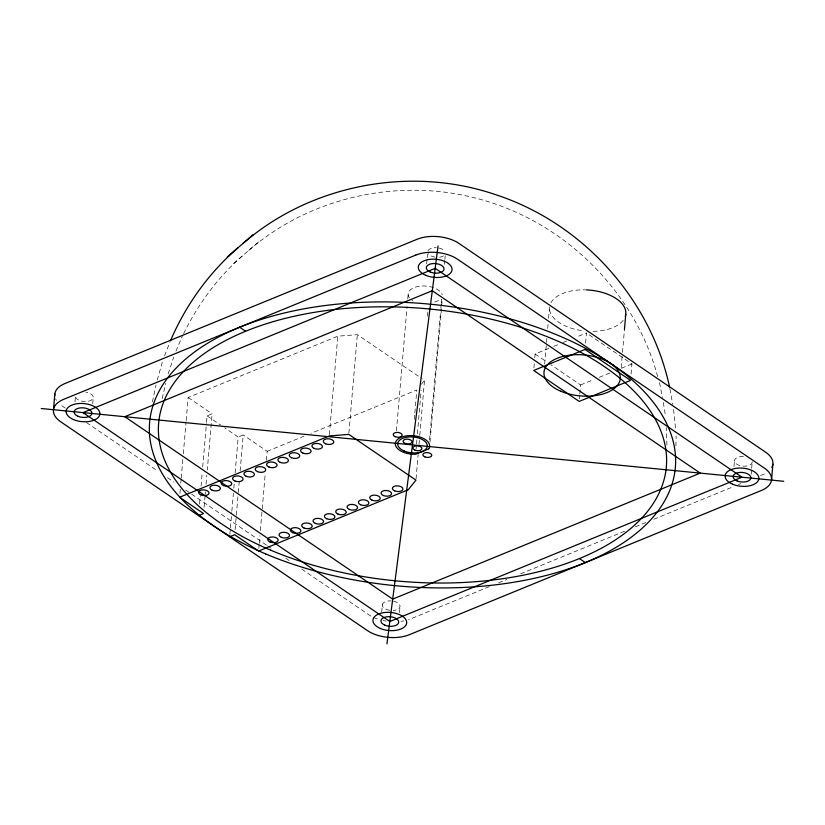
<?xml version="1.0" encoding="UTF-8"?>
<svg xmlns="http://www.w3.org/2000/svg" width="825" height="825" viewBox="0 0 825 825"><rect width="100%" height="100%" fill="white"/><g stroke="black" fill="none" stroke-linecap="round" stroke-linejoin="round"><path stroke-width="0.62" stroke-dasharray="4.12 3.09" d="M666.909 445.118L666.414 427.639M675.933 445.954L676.118 436.012M74.982 402.002L75.508 395.918A8.9 4.785 4.9 0 0 83.449 401.497A8.9 4.785 4.9 0 0 93.163 397.98A8.9 4.785 4.9 0 0 85.893 392.153M92.709 403.745L93.225 397.65M179.932 493.412L180.366 488.297M180.809 483.182L181.129 479.346M181.242 478.067L182.892 458.886M183.325 453.771L186.068 421.802M186.172 420.523L188.152 397.506L337.796 336.188L357.328 334.651L421.348 378.232M199.526 504.096L200.186 496.423M201.063 486.193L202.269 472.127M202.713 467.012L206.436 423.534M206.549 422.256L207.096 415.862L212.108 413.81L207.281 470.075M204.105 507.158L205.085 495.65M205.198 494.371L205.415 491.813M206.075 484.141L206.838 475.19M229.876 534.229L230.309 529.114M230.422 527.835L231.732 512.49M231.846 511.211L233.382 493.309M233.815 488.194L234.259 483.079M235.135 472.849L238.208 437.044L224.72 427.866M235.104 529.619L238.167 493.814M238.281 492.535L239.271 481.027M240.147 470.797L243.21 434.992L238.208 437.044M258.833 548.491L259.163 544.655M259.277 543.376L259.927 535.703M260.37 530.578L262.123 510.118M262.237 508.839L265.299 473.034M266.403 460.247L267.166 451.296L243.21 434.992M329.361 434.662L337.796 336.188M348.892 433.125L357.328 334.651M396.433 430.784L407.076 306.735M407.736 299.062L408.169 293.948M381.697 612.098L382.326 604.787A8.9 4.785 4.9 0 1 390.875 600.847M426.628 263.814L427.051 258.947M427.154 257.72L427.463 254.069M414.294 419.399L414.738 414.284M414.841 413.005L416.821 389.988L311.108 433.29M399.517 612.614L400.043 606.53M416.099 449.109L416.429 445.273M416.543 443.994L416.976 438.879M417.419 433.764L421.142 390.277M427.505 316.109L428.165 308.437M416.058 478.851L418.141 454.544M419.017 444.314L419.347 440.478M419.781 435.363L424.493 380.377L422.4 378.943M444.458 264.33L444.768 260.679M444.871 259.462L445.191 255.812M429.547 439.89L440.736 309.457M440.839 308.179L441.169 304.343M441.282 303.064L441.612 299.228L432.063 303.136M430 442.169L442.272 298.949M533.919 367.919L534.352 362.856M534.786 357.792L535.105 353.997L549.11 348.263M544.675 364.062L546.418 343.726M546.521 342.457L547.068 336.095M547.728 328.474L548.161 323.379M548.594 318.295L549.574 306.859A38.28 20.573 4.9 0 0 584.069 330.897M579.408 398.898L579.738 395.103M579.851 393.834L580.604 384.966L550.976 364.805M585.575 343.097L586.441 332.97L575.943 337.27M621.184 367.723L622.38 353.739M622.493 352.461L624.453 329.577M631.063 374.065L631.94 363.938L586.441 332.97M733.961 466.599L734.487 460.515M751.163 474.427L751.575 469.559M751.688 468.342L752.204 462.248M152.408 401.847L156.018 385.038M162.185 398.619L165.722 383.481M157.266 380.057L162.793 360.463M168.145 373.869L173.714 357.112M164.546 355.812L169.94 342.004M175.962 351.141L182.428 335.858M183.614 333.578C198.392 303.662 218.656 276.097 244.097 254.399M421.42 384.223L424.493 380.377M248.82 250.377C310.726 196.567 400.115 177.241 479.036 199.011C564.259 221.76 635.013 291.369 657.7 376.808M233.609 263.505L258.555 241.921M267.166 451.296L303.982 436.208M553.771 346.345L558.442 344.438M563.104 342.53L566.61 341.096M580.604 384.966L593.443 379.717M599.27 377.324L610.933 372.549M621.442 368.239L631.94 363.938M489.4 586.627L410.623 618.894A29.679 15.943 4.9 0 1 408.54 619.668M498.661 582.821L506.777 579.501M520.678 573.808L626.092 530.619M635.363 526.824L645.789 522.555M653.895 519.224L732.672 486.956M738.468 484.584L740.778 483.636M760.475 475.561L762.795 474.612A29.679 15.943 4.9 0 0 766.528 472.735M535.105 353.997L546.748 361.917M188.152 397.506L212.108 413.81M207.096 415.862L220.574 425.04M65.247 408.097L62.05 405.921A29.679 15.943 4.9 0 1 60.39 404.704M86.553 422.606L157.926 471.199M167.516 477.727L173.91 482.078M185.625 490.06L266.588 545.181M267.661 545.903L271.92 548.8M285.77 558.236L290.029 561.134M301.744 569.106L368.858 614.8A29.679 15.943 4.9 0 0 379.376 619.596M669.931 388.895L672.829 404.611M659.546 382.625L662.393 397.537M673.592 409.437L675.623 429.588M663.352 402.507L665.558 416.47M623.174 320.337A38.28 20.573 4.9 0 1 592.907 331.341M550.925 302.754A38.28 20.573 4.9 0 1 585.368 289.864M412.985 300.981A17.212 9.25 4.9 0 1 412.046 300.362M409.344 297.712A17.212 9.25 4.9 0 1 420.791 286.079A17.212 9.25 4.9 0 1 442.272 294.834M403.734 620.905A29.679 15.943 4.9 0 1 401.043 621.328M386.11 621.101A29.679 15.943 4.9 0 1 383.14 620.555M56.461 400.414A29.679 15.943 4.9 0 1 55.615 398.826M443.489 255.905A8.9 4.785 4.9 0 1 438.642 257.287M435.012 257.132A8.9 4.785 4.9 0 1 428.165 253.595M427.989 250.676A8.9 4.785 4.9 0 1 436.229 247.686M438.952 248.036A8.9 4.785 4.9 0 1 444.912 251.419M752.225 461.752A8.9 4.785 4.9 0 1 743.047 466.156A8.9 4.785 4.9 0 1 734.518 460.35A8.9 4.785 4.9 0 1 744.872 456.751M393.587 601.188A8.9 4.785 4.9 0 1 400.053 606.282A8.9 4.785 4.9 0 1 393.288 610.448M389.658 610.294A8.9 4.785 4.9 0 1 382.326 604.787"/><path stroke-width="1.24" d="M53.481 409.726L54.842 393.886M624.453 329.577L625.762 314.325M771.519 480.109L772.881 464.269M386.946 643.871L438.054 245.953M170.414 340.89C185.635 305.332 208.787 272.879 238.116 247.634M243.014 243.468C310.571 184.718 409.778 165.712 494.536 194.308C581.501 222.183 650.863 298.217 669.704 387.678M227.257 257.07L253.089 234.713M198.547 515.604L203.548 513.562L179.602 497.248L329.247 435.94L348.779 434.404L415.944 480.129L408.262 489.73L258.617 551.048L234.661 534.734L229.649 536.786M41.25 408.519L783.75 481.305M239.652 327.236L245.582 331.279M579.418 558.556L585.348 562.588M586.348 289.905A38.28 20.573 4.9 0 1 625.288 316.418M54.79 395.536A29.679 15.943 4.9 0 1 64.927 383.543L417.089 239.271A29.679 15.943 4.9 0 1 458.855 243.354L765.662 452.234A29.679 15.943 4.9 0 1 771.829 467.455M415.738 255.1L63.566 399.382A29.679 15.943 4.9 0 0 60.689 421.761L367.507 630.64A29.679 15.943 4.9 0 0 409.262 634.734L761.434 490.452A29.679 15.943 4.9 0 0 764.311 468.074L457.493 259.194A29.679 15.943 4.9 0 0 415.738 255.1M435.177 268.342L83.005 412.613L389.823 621.493L741.995 477.211L435.177 268.342M432.3 290.72L124.771 416.707L392.7 599.115L700.229 473.117L432.3 290.72M585.028 349.429L533.703 370.456L579.191 401.424L630.527 380.397L585.028 349.429M428.783 448.852L415.666 454.224A17.212 9.25 4.9 0 1 395.33 444.015A17.212 9.25 4.9 0 1 415.119 435.909A17.212 9.25 4.9 0 1 428.783 448.852M560.794 391.236A38.28 20.573 4.9 0 0 620.204 379.16A38.28 20.573 4.9 0 0 565.331 355.884A38.28 20.573 4.9 0 0 560.794 391.236M265.598 553.884A263.825 141.745 4.9 0 0 675.015 470.652A263.825 141.745 4.9 0 0 296.887 310.21A263.825 141.745 4.9 0 0 265.598 553.884M380.407 628.485A16.912 9.085 4.9 0 0 406.653 623.143A16.912 9.085 4.9 0 0 382.408 612.862A16.912 9.085 4.9 0 0 380.407 628.485M384.863 625.175A8.9 4.785 4.9 0 0 398.681 622.359A8.9 4.785 4.9 0 0 385.925 616.945A8.9 4.785 4.9 0 0 384.863 625.175M732.569 484.203A16.912 9.085 4.9 0 0 758.825 478.861A16.912 9.085 4.9 0 0 734.58 468.579A16.912 9.085 4.9 0 0 732.569 484.203M737.034 480.892A8.9 4.785 4.9 0 0 750.853 478.088A8.9 4.785 4.9 0 0 738.086 472.673A8.9 4.785 4.9 0 0 737.034 480.892M425.762 275.323A16.912 9.085 4.9 0 0 452.007 269.992A16.912 9.085 4.9 0 0 427.762 259.7A16.912 9.085 4.9 0 0 425.762 275.323M430.217 272.013A8.9 4.785 4.9 0 0 444.036 269.208A8.9 4.785 4.9 0 0 431.279 263.794A8.9 4.785 4.9 0 0 430.217 272.013M73.59 419.605A16.912 9.085 4.9 0 0 99.846 414.263A16.912 9.085 4.9 0 0 75.601 403.982A16.912 9.085 4.9 0 0 73.59 419.605M78.055 416.295A8.9 4.785 4.9 0 0 91.874 413.49A8.9 4.785 4.9 0 0 79.107 408.076A8.9 4.785 4.9 0 0 78.055 416.295M404.24 451.048A14.84 7.972 4.9 0 0 427.267 446.366A14.84 7.972 4.9 0 0 405.993 437.343A14.84 7.972 4.9 0 0 404.24 451.048M395.196 436.683A4.476 2.403 4.9 0 0 402.136 435.27A4.476 2.403 4.9 0 0 395.722 432.548A4.476 2.403 4.9 0 0 395.196 436.683M405.065 443.407A4.476 2.403 4.9 0 0 412.015 441.994A4.476 2.403 4.9 0 0 405.601 439.271A4.476 2.403 4.9 0 0 405.065 443.407M414.944 450.13A4.476 2.403 4.9 0 0 421.895 448.718A4.476 2.403 4.9 0 0 415.48 445.995A4.476 2.403 4.9 0 0 414.944 450.13M424.823 456.854A4.476 2.403 4.9 0 0 431.764 455.441A4.476 2.403 4.9 0 0 425.36 452.719A4.476 2.403 4.9 0 0 424.823 456.854M325.586 443.798A5.28 2.836 4.9 0 0 333.774 442.138A5.28 2.836 4.9 0 0 326.205 438.931A5.28 2.836 4.9 0 0 325.586 443.798M314.243 448.449A5.28 2.836 4.9 0 0 322.431 446.779A5.28 2.836 4.9 0 0 314.872 443.572A5.28 2.836 4.9 0 0 314.243 448.449M302.909 453.09A5.28 2.836 4.9 0 0 311.097 451.43A5.28 2.836 4.9 0 0 303.538 448.222A5.28 2.836 4.9 0 0 302.909 453.09M291.565 457.741A5.28 2.836 4.9 0 0 299.753 456.07A5.28 2.836 4.9 0 0 292.194 452.863A5.28 2.836 4.9 0 0 291.565 457.741M280.232 462.382A5.28 2.836 4.9 0 0 288.42 460.721A5.28 2.836 4.9 0 0 280.861 457.504A5.28 2.836 4.9 0 0 280.232 462.382M268.898 467.022A5.28 2.836 4.9 0 0 277.087 465.362A5.28 2.836 4.9 0 0 269.517 462.155A5.28 2.836 4.9 0 0 268.898 467.022M257.555 471.673A5.28 2.836 4.9 0 0 265.743 470.002A5.28 2.836 4.9 0 0 258.184 466.795A5.28 2.836 4.9 0 0 257.555 471.673M246.221 476.314A5.28 2.836 4.9 0 0 254.409 474.653A5.28 2.836 4.9 0 0 246.85 471.446A5.28 2.836 4.9 0 0 246.221 476.314M234.888 480.965A5.28 2.836 4.9 0 0 243.076 479.294A5.28 2.836 4.9 0 0 235.507 476.087A5.28 2.836 4.9 0 0 234.888 480.965M223.544 485.605A5.28 2.836 4.9 0 0 231.732 483.945A5.28 2.836 4.9 0 0 224.173 480.728A5.28 2.836 4.9 0 0 223.544 485.605M212.211 490.246A5.28 2.836 4.9 0 0 220.399 488.586A5.28 2.836 4.9 0 0 212.84 485.378A5.28 2.836 4.9 0 0 212.211 490.246M200.877 494.897A5.28 2.836 4.9 0 0 209.065 493.226A5.28 2.836 4.9 0 0 201.496 490.019A5.28 2.836 4.9 0 0 200.877 494.897M281.346 537.322A5.28 2.836 4.9 0 0 289.534 535.652A5.28 2.836 4.9 0 0 281.975 532.445A5.28 2.836 4.9 0 0 281.346 537.322M292.689 532.672A5.28 2.836 4.9 0 0 300.877 531.011A5.28 2.836 4.9 0 0 293.308 527.804A5.28 2.836 4.9 0 0 292.689 532.672M304.023 528.031A5.28 2.836 4.9 0 0 312.211 526.371A5.28 2.836 4.9 0 0 304.652 523.153A5.28 2.836 4.9 0 0 304.023 528.031M315.356 523.39A5.28 2.836 4.9 0 0 323.544 521.72A5.28 2.836 4.9 0 0 315.985 518.513A5.28 2.836 4.9 0 0 315.356 523.39M326.7 518.739A5.28 2.836 4.9 0 0 334.888 517.079A5.28 2.836 4.9 0 0 327.319 513.872A5.28 2.836 4.9 0 0 326.7 518.739M338.033 514.099A5.28 2.836 4.9 0 0 346.222 512.428A5.28 2.836 4.9 0 0 338.662 509.221A5.28 2.836 4.9 0 0 338.033 514.099M349.377 509.448A5.28 2.836 4.9 0 0 357.565 507.787A5.28 2.836 4.9 0 0 349.996 504.58A5.28 2.836 4.9 0 0 349.377 509.448M360.711 504.807A5.28 2.836 4.9 0 0 368.899 503.147A5.28 2.836 4.9 0 0 361.34 499.929A5.28 2.836 4.9 0 0 360.711 504.807M372.044 500.167A5.28 2.836 4.9 0 0 380.232 498.496A5.28 2.836 4.9 0 0 372.673 495.289A5.28 2.836 4.9 0 0 372.044 500.167M383.388 495.516A5.28 2.836 4.9 0 0 391.576 493.855A5.28 2.836 4.9 0 0 384.007 490.648A5.28 2.836 4.9 0 0 383.388 495.516M394.721 490.875A5.28 2.836 4.9 0 0 402.909 489.204A5.28 2.836 4.9 0 0 395.35 485.997A5.28 2.836 4.9 0 0 394.721 490.875M270.012 541.963A5.28 2.836 4.9 0 0 278.2 540.303A5.28 2.836 4.9 0 0 270.641 537.096A5.28 2.836 4.9 0 0 270.012 541.963M270.631 550.151A254.77 136.888 4.9 0 0 666.012 469.765A254.77 136.888 4.9 0 0 300.857 314.83A254.77 136.888 4.9 0 0 270.631 550.151"/></g></svg>
